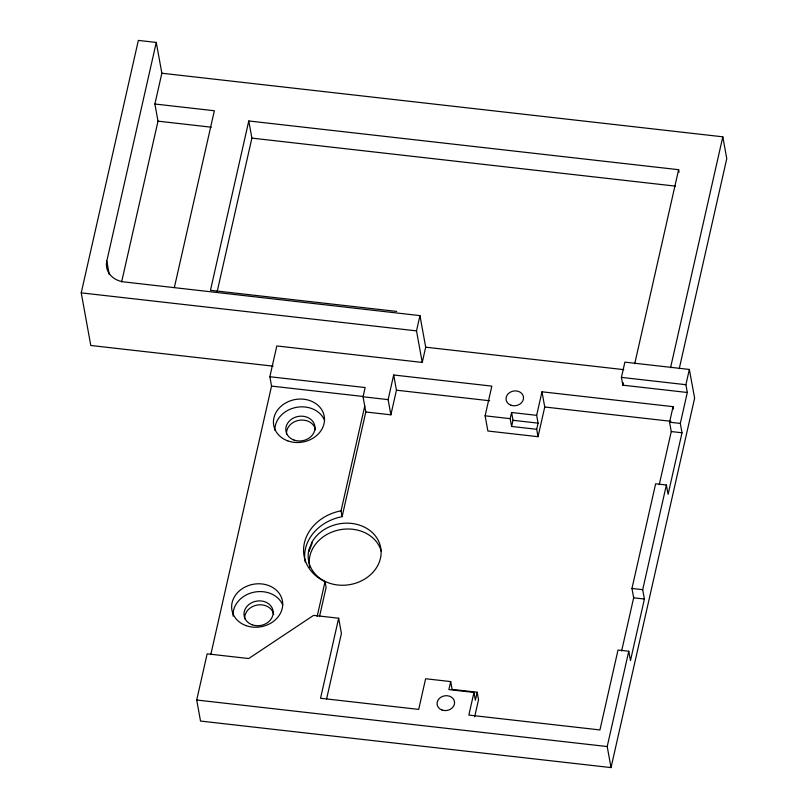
<?xml version="1.0" encoding="UTF-8"?>
<svg xmlns="http://www.w3.org/2000/svg" width="808" height="808" viewBox="0 0 808 808"><rect width="100%" height="100%" fill="white"/><g stroke="black" fill="none" stroke-linecap="round" stroke-linejoin="round"><path stroke-width="1.21" d="M273.144 366.155L90.789 345.481L81.234 292.86L138.35 40.4L156.267 42.43L161.863 73.225L154.894 104.01L158.004 121.16L121.624 281.962M109.262 274.548L106.808 261.024L156.267 42.43M174.346 287.557L214.352 110.747L154.894 104.01M679.074 172.144L678.619 169.7L248.783 120.968L210.464 290.304L396.728 311.423M217.19 291.496L251.894 138.118L248.783 120.968M621.635 650.935L633.654 597.809L631.957 588.456L655.641 483.78L666.388 484.992L668.085 494.344L682.013 432.775L680.316 423.412L687.315 392.486L622.837 385.184L621.423 377.386L624.877 362.136L689.345 369.438L694.628 398.142L611.03 767.6L200.525 721.059L196.708 700.021L207.151 653.834L248.702 658.54L313.585 615.373L338.653 618.221L341.42 633.422L326.604 698.91M210.797 654.601L271.549 386.093L269.852 376.74L276.811 345.955L422.241 362.439L425.695 347.188L419.958 315.615L124.119 281.931A21.998 18.513 -10.3 0 1 106.808 261.024M305.171 561.974A44.965 37.845 -10.3 0 1 342.117 516.655L365.802 411.979L363.044 396.779L365.135 387.547L269.852 376.74M317.18 616.352L325.038 581.629A44.965 37.845 -10.3 0 1 304.384 542.976A44.965 37.845 -10.3 0 1 341.057 510.818L364.741 406.131M319.594 616.211L326.099 587.477L325.038 581.629M338.653 618.221L320.544 698.264L418.696 709.394L425.624 678.74L450.702 681.588L452.116 689.386L477.195 692.224L478.538 699.627L474.649 716.797M365.802 411.979L390.88 414.827L388.113 399.627L393.688 374.993L491.84 386.123L485.113 415.817L487.881 431.017L538.027 436.704L544.744 407L541.986 391.799L673.084 406.666L673.508 409.01M390.88 414.827L396.445 390.193L393.688 374.993M422.241 362.439L416.504 330.876L419.958 315.615M450.702 681.588L448.884 689.588L473.963 692.436L475.377 700.233L477.195 692.224M536.684 429.29L511.605 426.452L510.191 418.655L511.585 412.494L536.653 415.342L538.077 423.139L536.684 429.29L538.027 436.704M511.605 426.452L512.999 420.291L511.585 412.494M473.963 692.436L468.842 715.08L599.94 729.937L618.019 650.026L628.765 651.248L630.472 660.601L644.4 599.031L642.703 589.668L666.388 484.992M536.653 415.342L541.986 391.799M622.837 385.184L623.372 382.83M634.724 363.741L678.619 169.7M670.549 367.741L722.807 136.815L161.863 73.225M679.245 368.68L726.766 158.641L722.807 136.815M659.247 484.679L671.266 431.553L669.569 422.2L673.084 406.666M687.315 392.486L685.901 384.699L689.345 369.438M611.03 767.6L607.202 746.552L628.765 651.248M308.828 550.147L311.848 542.32A36.663 30.855 -10.3 0 1 373.003 533.23A36.663 30.855 -10.3 0 1 353.47 583.83A36.663 30.855 -10.3 0 1 308.828 550.147L309.04 551.319L312.06 543.491L311.848 542.32M158.004 121.16L211.272 127.199M251.894 138.118L675.478 186.133M81.234 292.86L416.504 330.876M425.695 347.188L623.786 369.64M621.423 377.386L685.901 384.699M396.445 390.193L489.628 400.758M544.744 407L670.852 421.301M669.569 422.2L680.316 423.412M271.549 386.093L363.065 396.476M671.266 431.553L682.013 432.775M363.044 396.779L388.113 399.627M485.113 415.817L510.191 418.655M512.999 420.291L538.077 423.139M631.957 588.456L642.703 589.668M633.654 597.809L644.4 599.031M196.708 700.021L607.202 746.552M341.057 510.818L342.117 516.655M286.537 434.098A14.665 12.342 -10.3 0 1 299.445 420.241A14.665 12.342 -10.3 0 1 315.514 429.795M274.851 430.28A25.664 21.594 -10.3 0 1 295.95 407.444A25.664 21.594 -10.3 0 1 324.543 420.261M233.108 616.14A25.664 21.594 -10.3 0 1 253.5 592.304A25.664 21.594 -10.3 0 1 282.739 604.99M309.817 567.519A36.663 30.855 -10.3 0 1 338.431 530.058A36.663 30.855 -10.3 0 1 381.326 551.46M244.733 618.817A14.665 12.342 -10.3 0 1 257.651 604.97A14.665 12.342 -10.3 0 1 273.72 614.524M441.986 710.02A8.797 7.403 -10.3 0 0 454.561 702.162A8.797 7.403 -10.3 0 0 440.926 697.223A8.797 7.403 -10.3 0 0 441.986 710.02M252.187 624.786A14.665 12.342 -10.3 0 0 273.154 611.686A14.665 12.342 -10.3 0 0 250.429 603.445A14.665 12.342 -10.3 0 0 252.187 624.786M293.991 440.057A14.665 12.342 -10.3 0 0 314.948 426.957A14.665 12.342 -10.3 0 0 292.223 418.726A14.665 12.342 -10.3 0 0 293.991 440.057M287.769 440.865A25.664 21.594 -10.3 0 0 324.452 417.948A25.664 21.594 -10.3 0 0 284.689 403.535A25.664 21.594 -10.3 0 0 287.769 440.865M245.975 625.594A25.664 21.594 -10.3 0 0 282.659 602.677A25.664 21.594 -10.3 0 0 242.895 588.264A25.664 21.594 -10.3 0 0 245.975 625.594M510.949 405.222A8.797 7.403 -10.3 0 0 523.523 397.364A8.797 7.403 -10.3 0 0 509.888 392.425A8.797 7.403 -10.3 0 0 510.949 405.222"/></g></svg>
